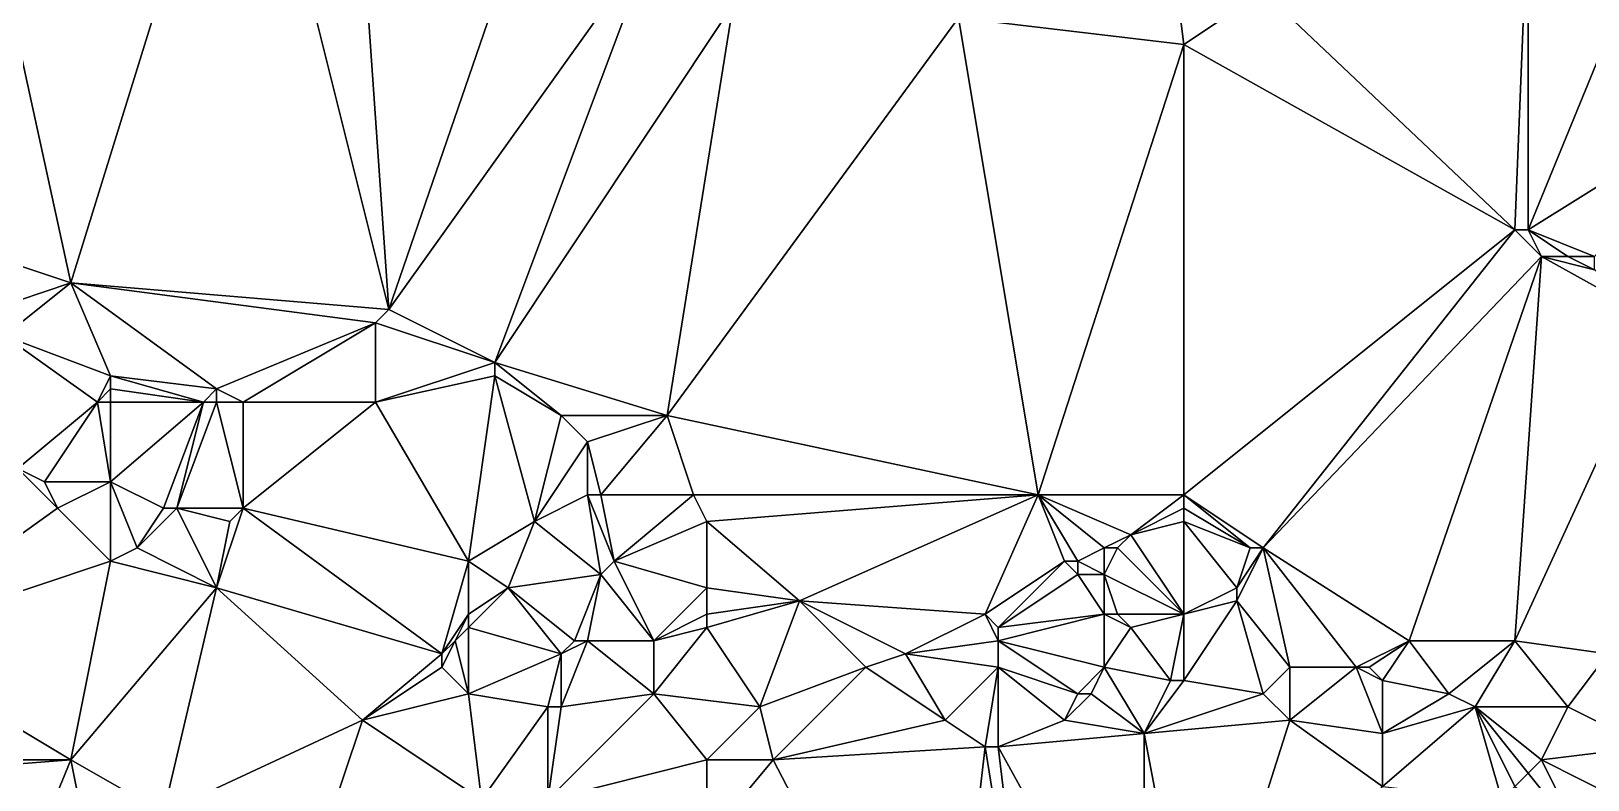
# Model space of a CAD drawing. Extents: x 2679276 to 2679656, y 1246784 to 1247152.
# Drawn here: x 2679311.8 to 2679370.5, y 1246825 to 1246853.2 of the extents above; entities that cross this region are included whole.
import ezdxf

# ---------------------------------------------------------------- set-up
doc = ezdxf.new("R2010")
doc.units = 0

msp = doc.modelspace()

# ---------------------------------------------------------------- linework, layer by layer
for points in [[(2679309.75, 1246859.75, 483.401), (2679313.25, 1246843.75, 483.006), (2679319.75, 1246864.75, 482.343)], [(2679313.25, 1246843.75, 483.006), (2679325.25, 1246842.75, 482.026), (2679319.75, 1246864.75, 482.343)], [(2679323.75, 1246864.25, 482.47), (2679319.75, 1246864.75, 482.343), (2679325.25, 1246842.75, 482.026)], [(2679323.75, 1246864.25, 482.47), (2679325.25, 1246842.75, 482.026), (2679330.75, 1246858.75, 482.105)], [(2679313.25, 1246843.75, 483.006), (2679309.75, 1246859.75, 483.401), (2679302.75, 1246847.25, 483.565)], [(2679325.25, 1246842.75, 482.026), (2679335.25, 1246856.75, 481.838), (2679330.75, 1246858.75, 482.105)], [(2679367.75, 1246845.75, 479.766), (2679368.25, 1246858.25, 478.726), (2679358.25, 1246854.75, 479.692)], [(2679368.25, 1246845.75, 479.728), (2679368.25, 1246858.25, 478.726), (2679367.75, 1246845.75, 479.766)], [(2679368.25, 1246858.25, 478.726), (2679368.25, 1246845.75, 479.728), (2679372.75, 1246856.75, 478.38)], [(2679325.25, 1246842.75, 482.026), (2679329.25, 1246840.75, 481.806), (2679335.25, 1246856.75, 481.838)], [(2679338.25, 1246854.25, 481.639), (2679335.25, 1246856.75, 481.838), (2679329.25, 1246840.75, 481.806)], [(2679346.75, 1246853.75, 481.098), (2679355.25, 1246852.75, 480.471), (2679354.75, 1246856.75, 480.507)], [(2679355.25, 1246852.75, 480.471), (2679358.25, 1246854.75, 479.692), (2679354.75, 1246856.75, 480.507)], [(2679372.75, 1246856.75, 478.38), (2679368.25, 1246845.75, 479.728), (2679376.25, 1246850.75, 477.988)], [(2679338.25, 1246854.25, 481.639), (2679329.25, 1246840.75, 481.806), (2679335.75, 1246838.75, 480.795)], [(2679338.25, 1246854.25, 481.639), (2679335.75, 1246838.75, 480.795), (2679346.75, 1246853.75, 481.098)], [(2679355.25, 1246852.75, 480.471), (2679367.75, 1246845.75, 479.766), (2679358.25, 1246854.75, 479.692)], [(2679346.75, 1246853.75, 481.098), (2679335.75, 1246838.75, 480.795), (2679349.75, 1246835.75, 480.307)], [(2679355.25, 1246852.75, 480.471), (2679346.75, 1246853.75, 481.098), (2679349.75, 1246835.75, 480.307)], [(2679355.25, 1246852.75, 480.471), (2679349.75, 1246835.75, 480.307), (2679355.25, 1246835.75, 479.975)], [(2679367.75, 1246845.75, 479.766), (2679355.25, 1246852.75, 480.471), (2679355.25, 1246835.75, 479.975)], [(2679368.25, 1246845.75, 479.728), (2679370.75, 1246844.75, 479.538), (2679376.25, 1246850.75, 477.988)], [(2679313.25, 1246843.75, 483.006), (2679302.75, 1246847.25, 483.565), (2679310.25, 1246842.75, 483.652)], [(2679367.75, 1246845.75, 479.766), (2679355.25, 1246835.75, 479.975), (2679358.25, 1246833.75, 479.783)], [(2679367.75, 1246845.75, 479.766), (2679358.25, 1246833.75, 479.783), (2679368.75, 1246844.75, 479.691)], [(2679367.75, 1246845.75, 479.766), (2679368.75, 1246844.75, 479.691), (2679368.25, 1246845.75, 479.728)], [(2679369.75, 1246844.75, 479.621), (2679370.75, 1246844.75, 479.538), (2679368.25, 1246845.75, 479.728)], [(2679369.75, 1246844.75, 479.621), (2679368.25, 1246845.75, 479.728), (2679368.75, 1246844.75, 479.691)], [(2679363.75, 1246830.25, 479.432), (2679368.75, 1246844.75, 479.691), (2679358.25, 1246833.75, 479.783)], [(2679363.75, 1246830.25, 479.432), (2679367.75, 1246830.25, 479.115), (2679368.75, 1246844.75, 479.691)], [(2679367.75, 1246830.25, 479.115), (2679373.25, 1246842.25, 479.377), (2679368.75, 1246844.75, 479.691)], [(2679369.75, 1246844.75, 479.621), (2679368.75, 1246844.75, 479.691), (2679370.75, 1246844.25, 479.544)], [(2679370.75, 1246844.25, 479.544), (2679368.75, 1246844.75, 479.691), (2679373.25, 1246842.25, 479.377)], [(2679369.75, 1246844.75, 479.621), (2679370.75, 1246844.25, 479.544), (2679370.75, 1246844.75, 479.538)], [(2679310.75, 1246841.75, 484.043), (2679313.25, 1246843.75, 483.006), (2679310.25, 1246842.75, 483.652)], [(2679313.25, 1246843.75, 483.006), (2679310.75, 1246841.75, 484.043), (2679314.75, 1246840.25, 484.426)], [(2679324.75, 1246842.25, 482.162), (2679313.25, 1246843.75, 483.006), (2679318.75, 1246839.75, 484.629)], [(2679313.25, 1246843.75, 483.006), (2679314.75, 1246840.25, 484.426), (2679318.75, 1246839.75, 484.629)], [(2679325.25, 1246842.75, 482.026), (2679313.25, 1246843.75, 483.006), (2679324.75, 1246842.25, 482.162)], [(2679325.25, 1246842.75, 482.026), (2679324.75, 1246842.25, 482.162), (2679329.25, 1246840.75, 481.806)], [(2679318.75, 1246839.75, 484.629), (2679319.75, 1246839.25, 484.722), (2679324.75, 1246842.25, 482.162)], [(2679324.75, 1246839.25, 483.392), (2679324.75, 1246842.25, 482.162), (2679319.75, 1246839.25, 484.722)], [(2679324.75, 1246842.25, 482.162), (2679324.75, 1246839.25, 483.392), (2679329.25, 1246840.75, 481.806)], [(2679367.75, 1246830.25, 479.115), (2679371.25, 1246829.75, 478.875), (2679373.25, 1246842.25, 479.377)], [(2679310.75, 1246841.75, 484.043), (2679311.25, 1246836.75, 486.645), (2679314.25, 1246839.25, 485.025)], [(2679310.75, 1246841.75, 484.043), (2679314.25, 1246839.25, 485.025), (2679314.75, 1246840.25, 484.426)], [(2679329.25, 1246840.25, 481.862), (2679329.25, 1246840.75, 481.806), (2679324.75, 1246839.25, 483.392)], [(2679329.25, 1246840.75, 481.806), (2679329.25, 1246840.25, 481.862), (2679331.75, 1246838.75, 481.801)], [(2679331.75, 1246838.75, 481.801), (2679335.75, 1246838.75, 480.795), (2679329.25, 1246840.75, 481.806)], [(2679314.75, 1246839.75, 484.715), (2679314.75, 1246840.25, 484.426), (2679314.25, 1246839.25, 485.025)], [(2679314.75, 1246839.75, 484.715), (2679318.25, 1246839.25, 485.055), (2679314.75, 1246840.25, 484.426)], [(2679318.25, 1246839.25, 485.055), (2679318.75, 1246839.75, 484.629), (2679314.75, 1246840.25, 484.426)], [(2679328.25, 1246833.25, 485.278), (2679329.25, 1246840.25, 481.862), (2679324.75, 1246839.25, 483.392)], [(2679329.25, 1246840.25, 481.862), (2679328.25, 1246833.25, 485.278), (2679330.75, 1246834.75, 483.268)], [(2679329.25, 1246840.25, 481.862), (2679330.75, 1246834.75, 483.268), (2679331.75, 1246838.75, 481.801)], [(2679314.75, 1246839.25, 485.016), (2679314.75, 1246839.75, 484.715), (2679314.25, 1246839.25, 485.025)], [(2679314.75, 1246839.75, 484.715), (2679314.75, 1246839.25, 485.016), (2679318.25, 1246839.25, 485.055)], [(2679318.75, 1246839.75, 484.629), (2679318.25, 1246839.25, 485.055), (2679318.75, 1246839.25, 484.972)], [(2679318.75, 1246839.75, 484.629), (2679318.75, 1246839.25, 484.972), (2679319.75, 1246839.25, 484.722)], [(2679314.25, 1246839.25, 485.025), (2679311.25, 1246836.75, 486.645), (2679312.25, 1246836.25, 486.784)], [(2679312.25, 1246836.25, 486.784), (2679314.75, 1246836.25, 487.105), (2679314.25, 1246839.25, 485.025)], [(2679314.75, 1246839.25, 485.016), (2679314.25, 1246839.25, 485.025), (2679314.75, 1246836.25, 487.105)], [(2679314.75, 1246839.25, 485.016), (2679314.75, 1246836.25, 487.105), (2679318.25, 1246839.25, 485.055)], [(2679316.75, 1246835.25, 488.033), (2679318.25, 1246839.25, 485.055), (2679314.75, 1246836.25, 487.105)], [(2679317.25, 1246835.25, 487.994), (2679318.25, 1246839.25, 485.055), (2679316.75, 1246835.25, 488.033)], [(2679318.25, 1246839.25, 485.055), (2679317.25, 1246835.25, 487.994), (2679318.75, 1246839.25, 484.972)], [(2679317.25, 1246835.25, 487.994), (2679319.75, 1246835.25, 487.239), (2679318.75, 1246839.25, 484.972)], [(2679319.75, 1246839.25, 484.722), (2679318.75, 1246839.25, 484.972), (2679319.75, 1246835.25, 487.239)], [(2679324.75, 1246839.25, 483.392), (2679319.75, 1246835.25, 487.239), (2679328.25, 1246833.25, 485.278)], [(2679324.75, 1246839.25, 483.392), (2679319.75, 1246839.25, 484.722), (2679319.75, 1246835.25, 487.239)], [(2679331.75, 1246838.75, 481.801), (2679330.75, 1246834.75, 483.268), (2679332.75, 1246837.75, 481.715)], [(2679335.75, 1246838.75, 480.795), (2679331.75, 1246838.75, 481.801), (2679332.75, 1246837.75, 481.715)], [(2679333.25, 1246835.75, 481.837), (2679335.75, 1246838.75, 480.795), (2679332.75, 1246837.75, 481.715)], [(2679336.75, 1246835.75, 480.475), (2679335.75, 1246838.75, 480.795), (2679333.25, 1246835.75, 481.837)], [(2679336.75, 1246835.75, 480.475), (2679349.75, 1246835.75, 480.307), (2679335.75, 1246838.75, 480.795)], [(2679332.75, 1246835.75, 482.062), (2679332.75, 1246837.75, 481.715), (2679330.75, 1246834.75, 483.268)], [(2679333.25, 1246835.75, 481.837), (2679332.75, 1246837.75, 481.715), (2679332.75, 1246835.75, 482.062)], [(2679312.75, 1246835.25, 487.262), (2679311.25, 1246836.75, 486.645), (2679305.75, 1246830.25, 488.279)], [(2679311.25, 1246836.75, 486.645), (2679312.75, 1246835.25, 487.262), (2679312.25, 1246836.25, 486.784)], [(2679312.75, 1246835.25, 487.262), (2679314.75, 1246836.25, 487.105), (2679312.25, 1246836.25, 486.784)], [(2679312.75, 1246835.25, 487.262), (2679314.75, 1246833.25, 488.446), (2679314.75, 1246836.25, 487.105)], [(2679316.75, 1246835.25, 488.033), (2679314.75, 1246836.25, 487.105), (2679315.75, 1246833.75, 488.508)], [(2679315.75, 1246833.75, 488.508), (2679314.75, 1246836.25, 487.105), (2679314.75, 1246833.25, 488.446)], [(2679332.75, 1246835.75, 482.062), (2679330.75, 1246834.75, 483.268), (2679333.25, 1246832.75, 482.425)], [(2679333.25, 1246832.75, 482.425), (2679333.75, 1246833.25, 482.061), (2679332.75, 1246835.75, 482.062)], [(2679333.25, 1246835.75, 481.837), (2679332.75, 1246835.75, 482.062), (2679333.75, 1246833.25, 482.061)], [(2679333.25, 1246835.75, 481.837), (2679333.75, 1246833.25, 482.061), (2679336.75, 1246835.75, 480.475)], [(2679337.25, 1246834.75, 480.498), (2679336.75, 1246835.75, 480.475), (2679333.75, 1246833.25, 482.061)], [(2679336.75, 1246835.75, 480.475), (2679337.25, 1246834.75, 480.498), (2679349.75, 1246835.75, 480.307)], [(2679337.25, 1246834.75, 480.498), (2679340.75, 1246831.75, 480.989), (2679349.75, 1246835.75, 480.307)], [(2679347.75, 1246831.25, 480.537), (2679349.75, 1246835.75, 480.307), (2679340.75, 1246831.75, 480.989)], [(2679349.75, 1246835.75, 480.307), (2679347.75, 1246831.25, 480.537), (2679350.75, 1246833.25, 480.691)], [(2679349.75, 1246835.75, 480.307), (2679352.25, 1246833.75, 480.745), (2679353.25, 1246834.25, 480.504)], [(2679350.75, 1246833.25, 480.691), (2679351.25, 1246833.25, 480.802), (2679349.75, 1246835.75, 480.307)], [(2679355.25, 1246835.75, 479.975), (2679349.75, 1246835.75, 480.307), (2679353.25, 1246834.25, 480.504)], [(2679349.75, 1246835.75, 480.307), (2679351.25, 1246833.25, 480.802), (2679352.25, 1246833.75, 480.745)], [(2679355.25, 1246835.75, 479.975), (2679353.25, 1246834.25, 480.504), (2679355.25, 1246835.25, 480.006)], [(2679355.25, 1246835.25, 480.006), (2679357.75, 1246833.75, 479.83), (2679355.25, 1246835.75, 479.975)], [(2679358.25, 1246833.75, 479.783), (2679355.25, 1246835.75, 479.975), (2679357.75, 1246833.75, 479.83)], [(2679312.75, 1246835.25, 487.262), (2679305.75, 1246830.25, 488.279), (2679314.75, 1246833.25, 488.446)], [(2679316.75, 1246835.25, 488.033), (2679315.75, 1246833.75, 488.508), (2679317.25, 1246835.25, 487.994)], [(2679318.75, 1246832.25, 488.64), (2679317.25, 1246835.25, 487.994), (2679315.75, 1246833.75, 488.508)], [(2679317.25, 1246835.25, 487.994), (2679318.75, 1246832.25, 488.64), (2679319.25, 1246834.75, 487.711)], [(2679319.75, 1246835.25, 487.239), (2679317.25, 1246835.25, 487.994), (2679319.25, 1246834.75, 487.711)], [(2679318.75, 1246832.25, 488.64), (2679319.75, 1246835.25, 487.239), (2679319.25, 1246834.75, 487.711)], [(2679318.75, 1246832.25, 488.64), (2679327.25, 1246829.75, 486.715), (2679319.75, 1246835.25, 487.239)], [(2679328.25, 1246833.25, 485.278), (2679319.75, 1246835.25, 487.239), (2679327.25, 1246829.75, 486.715)], [(2679355.25, 1246835.25, 480.006), (2679353.25, 1246834.25, 480.504), (2679355.25, 1246834.75, 480.063)], [(2679355.25, 1246834.75, 480.063), (2679357.75, 1246833.75, 479.83), (2679355.25, 1246835.25, 480.006)], [(2679330.75, 1246834.75, 483.268), (2679328.25, 1246833.25, 485.278), (2679329.75, 1246832.25, 484.839)], [(2679330.75, 1246834.75, 483.268), (2679329.75, 1246832.25, 484.839), (2679333.25, 1246832.75, 482.425)], [(2679337.25, 1246834.75, 480.498), (2679333.75, 1246833.25, 482.061), (2679337.25, 1246832.25, 481.061)], [(2679337.25, 1246832.25, 481.061), (2679340.75, 1246831.75, 480.989), (2679337.25, 1246834.75, 480.498)], [(2679352.75, 1246833.75, 480.765), (2679353.25, 1246834.25, 480.504), (2679352.25, 1246833.75, 480.745)], [(2679352.75, 1246833.75, 480.765), (2679355.25, 1246831.25, 481.847), (2679353.25, 1246834.25, 480.504)], [(2679355.25, 1246834.75, 480.063), (2679353.25, 1246834.25, 480.504), (2679355.25, 1246831.25, 481.847)], [(2679357.75, 1246833.75, 479.83), (2679355.25, 1246834.75, 480.063), (2679357.25, 1246832.25, 480.272)], [(2679355.25, 1246834.75, 480.063), (2679355.25, 1246831.25, 481.847), (2679357.25, 1246832.25, 480.272)], [(2679314.75, 1246833.25, 488.446), (2679318.75, 1246832.25, 488.64), (2679315.75, 1246833.75, 488.508)], [(2679351.25, 1246833.25, 480.802), (2679352.25, 1246832.75, 481.271), (2679352.25, 1246833.75, 480.745)], [(2679352.75, 1246833.75, 480.765), (2679352.25, 1246833.75, 480.745), (2679352.25, 1246832.75, 481.271)], [(2679352.25, 1246832.75, 481.271), (2679355.25, 1246831.25, 481.847), (2679352.75, 1246833.75, 480.765)], [(2679357.75, 1246833.75, 479.83), (2679357.25, 1246832.25, 480.272), (2679358.25, 1246833.75, 479.783)], [(2679357.25, 1246831.75, 480.505), (2679358.25, 1246833.75, 479.783), (2679357.25, 1246832.25, 480.272)], [(2679357.25, 1246831.75, 480.505), (2679359.25, 1246829.25, 481.585), (2679358.25, 1246833.75, 479.783)], [(2679363.75, 1246830.25, 479.432), (2679358.25, 1246833.75, 479.783), (2679361.75, 1246829.25, 480.186)], [(2679361.75, 1246829.25, 480.186), (2679358.25, 1246833.75, 479.783), (2679359.25, 1246829.25, 481.585)], [(2679314.75, 1246833.25, 488.446), (2679305.75, 1246830.25, 488.279), (2679313.25, 1246825.75, 489.785)], [(2679314.75, 1246833.25, 488.446), (2679313.25, 1246825.75, 489.785), (2679318.75, 1246832.25, 488.64)], [(2679328.25, 1246831.25, 485.972), (2679328.25, 1246833.25, 485.278), (2679327.25, 1246829.75, 486.715)], [(2679328.25, 1246831.25, 485.972), (2679329.75, 1246832.25, 484.839), (2679328.25, 1246833.25, 485.278)], [(2679333.25, 1246832.75, 482.425), (2679335.25, 1246830.25, 482.22), (2679333.75, 1246833.25, 482.061)], [(2679337.25, 1246832.25, 481.061), (2679333.75, 1246833.25, 482.061), (2679335.25, 1246830.25, 482.22)], [(2679347.75, 1246831.25, 480.537), (2679348.25, 1246830.75, 480.703), (2679350.75, 1246833.25, 480.691)], [(2679350.75, 1246833.25, 480.691), (2679348.25, 1246830.75, 480.703), (2679351.25, 1246832.75, 481.007)], [(2679350.75, 1246833.25, 480.691), (2679351.25, 1246832.75, 481.007), (2679351.25, 1246833.25, 480.802)], [(2679351.25, 1246832.75, 481.007), (2679352.25, 1246832.75, 481.271), (2679351.25, 1246833.25, 480.802)], [(2679332.25, 1246830.25, 483.05), (2679333.25, 1246832.75, 482.425), (2679329.75, 1246832.25, 484.839)], [(2679332.75, 1246830.25, 482.852), (2679333.25, 1246832.75, 482.425), (2679332.25, 1246830.25, 483.05)], [(2679332.75, 1246830.25, 482.852), (2679335.25, 1246830.25, 482.22), (2679333.25, 1246832.75, 482.425)], [(2679351.25, 1246832.75, 481.007), (2679348.25, 1246830.75, 480.703), (2679352.25, 1246831.25, 482.152)], [(2679351.25, 1246832.75, 481.007), (2679352.25, 1246831.25, 482.152), (2679352.25, 1246832.75, 481.271)], [(2679352.75, 1246831.25, 482.29), (2679352.25, 1246832.75, 481.271), (2679352.25, 1246831.25, 482.152)], [(2679352.75, 1246831.25, 482.29), (2679355.25, 1246831.25, 481.847), (2679352.25, 1246832.75, 481.271)], [(2679316.75, 1246823.75, 489.643), (2679318.75, 1246832.25, 488.64), (2679313.25, 1246825.75, 489.785)], [(2679318.75, 1246832.25, 488.64), (2679316.75, 1246823.75, 489.643), (2679324.25, 1246827.25, 487.765)], [(2679318.75, 1246832.25, 488.64), (2679324.25, 1246827.25, 487.765), (2679327.25, 1246829.75, 486.715)], [(2679329.75, 1246832.25, 484.839), (2679328.25, 1246830.75, 486.075), (2679331.75, 1246829.75, 483.288)], [(2679328.25, 1246831.25, 485.972), (2679328.25, 1246830.75, 486.075), (2679329.75, 1246832.25, 484.839)], [(2679329.75, 1246832.25, 484.839), (2679331.75, 1246829.75, 483.288), (2679332.25, 1246830.25, 483.05)], [(2679335.25, 1246830.25, 482.22), (2679337.25, 1246831.25, 481.468), (2679337.25, 1246832.25, 481.061)], [(2679337.25, 1246832.25, 481.061), (2679337.25, 1246831.25, 481.468), (2679340.75, 1246831.75, 480.989)], [(2679357.25, 1246831.75, 480.505), (2679357.25, 1246832.25, 480.272), (2679355.25, 1246831.25, 481.847)], [(2679340.75, 1246831.75, 480.989), (2679337.25, 1246830.75, 481.713), (2679339.25, 1246827.75, 483.342)], [(2679337.25, 1246831.25, 481.468), (2679337.25, 1246830.75, 481.713), (2679340.75, 1246831.75, 480.989)], [(2679340.75, 1246831.75, 480.989), (2679339.25, 1246827.75, 483.342), (2679343.25, 1246829.25, 482.582)], [(2679343.25, 1246829.25, 482.582), (2679344.75, 1246829.75, 482.089), (2679340.75, 1246831.75, 480.989)], [(2679347.75, 1246831.25, 480.537), (2679340.75, 1246831.75, 480.989), (2679344.75, 1246829.75, 482.089)], [(2679358.25, 1246828.25, 482.582), (2679357.25, 1246831.75, 480.505), (2679355.25, 1246828.75, 483.08)], [(2679355.25, 1246831.25, 481.847), (2679355.25, 1246828.75, 483.08), (2679357.25, 1246831.75, 480.505)], [(2679357.25, 1246831.75, 480.505), (2679358.25, 1246828.25, 482.582), (2679359.25, 1246829.25, 481.585)], [(2679327.75, 1246830.25, 486.414), (2679328.25, 1246831.25, 485.972), (2679327.25, 1246829.75, 486.715)], [(2679328.25, 1246830.75, 486.075), (2679328.25, 1246831.25, 485.972), (2679327.75, 1246830.25, 486.414)], [(2679327.75, 1246830.25, 486.414), (2679328.25, 1246828.25, 486.279), (2679328.25, 1246830.75, 486.075)], [(2679328.25, 1246830.75, 486.075), (2679328.25, 1246828.25, 486.279), (2679331.75, 1246829.75, 483.288)], [(2679337.25, 1246831.25, 481.468), (2679335.25, 1246830.25, 482.22), (2679337.25, 1246830.75, 481.713)], [(2679335.25, 1246828.25, 483.194), (2679337.25, 1246830.75, 481.713), (2679335.25, 1246830.25, 482.22)], [(2679337.25, 1246830.75, 481.713), (2679335.25, 1246828.25, 483.194), (2679339.25, 1246827.75, 483.342)], [(2679347.75, 1246831.25, 480.537), (2679344.75, 1246829.75, 482.089), (2679348.25, 1246830.25, 480.934)], [(2679348.25, 1246830.75, 480.703), (2679347.75, 1246831.25, 480.537), (2679348.25, 1246830.25, 480.934)], [(2679352.25, 1246831.25, 482.152), (2679348.25, 1246830.25, 480.934), (2679352.25, 1246829.25, 482.996)], [(2679348.25, 1246830.75, 480.703), (2679348.25, 1246830.25, 480.934), (2679352.25, 1246831.25, 482.152)], [(2679352.75, 1246831.25, 482.29), (2679352.25, 1246831.25, 482.152), (2679353.25, 1246830.75, 482.623)], [(2679353.25, 1246830.75, 482.623), (2679352.25, 1246831.25, 482.152), (2679352.25, 1246829.25, 482.996)], [(2679354.75, 1246828.75, 483.165), (2679353.25, 1246830.75, 482.623), (2679352.25, 1246829.25, 482.996)], [(2679353.25, 1246830.75, 482.623), (2679355.25, 1246831.25, 481.847), (2679352.75, 1246831.25, 482.29)], [(2679353.25, 1246830.75, 482.623), (2679354.75, 1246828.75, 483.165), (2679355.25, 1246831.25, 481.847)], [(2679355.25, 1246828.75, 483.08), (2679355.25, 1246831.25, 481.847), (2679354.75, 1246828.75, 483.165)], [(2679306.75, 1246825.75, 489.667), (2679313.25, 1246825.75, 489.785), (2679305.75, 1246830.25, 488.279)], [(2679328.25, 1246828.25, 486.279), (2679327.75, 1246830.25, 486.414), (2679327.25, 1246829.25, 486.77)], [(2679327.25, 1246829.25, 486.77), (2679327.75, 1246830.25, 486.414), (2679327.25, 1246829.75, 486.715)], [(2679331.75, 1246829.75, 483.288), (2679332.75, 1246830.25, 482.852), (2679332.25, 1246830.25, 483.05)], [(2679335.25, 1246828.25, 483.194), (2679332.75, 1246830.25, 482.852), (2679331.75, 1246827.75, 483.653)], [(2679331.75, 1246829.75, 483.288), (2679331.75, 1246827.75, 483.653), (2679332.75, 1246830.25, 482.852)], [(2679332.75, 1246830.25, 482.852), (2679335.25, 1246828.25, 483.194), (2679335.25, 1246830.25, 482.22)], [(2679348.25, 1246829.25, 481.589), (2679348.25, 1246830.25, 480.934), (2679344.75, 1246829.75, 482.089)], [(2679348.25, 1246829.25, 481.589), (2679351.25, 1246828.25, 483.119), (2679348.25, 1246830.25, 480.934)], [(2679352.25, 1246829.25, 482.996), (2679348.25, 1246830.25, 480.934), (2679351.25, 1246828.25, 483.119)], [(2679363.75, 1246830.25, 479.432), (2679361.75, 1246829.25, 480.186), (2679362.25, 1246829.25, 480.013)], [(2679362.75, 1246828.75, 480.208), (2679363.75, 1246830.25, 479.432), (2679362.25, 1246829.25, 480.013)], [(2679363.75, 1246830.25, 479.432), (2679362.75, 1246828.75, 480.208), (2679365.25, 1246828.25, 479.917)], [(2679363.75, 1246830.25, 479.432), (2679365.25, 1246828.25, 479.917), (2679367.75, 1246830.25, 479.115)], [(2679366.25, 1246827.75, 480.062), (2679367.75, 1246830.25, 479.115), (2679365.25, 1246828.25, 479.917)], [(2679367.75, 1246830.25, 479.115), (2679366.25, 1246827.75, 480.062), (2679369.75, 1246827.75, 479.766)], [(2679367.75, 1246830.25, 479.115), (2679369.75, 1246827.75, 479.766), (2679371.25, 1246829.75, 478.875)], [(2679327.25, 1246829.25, 486.77), (2679327.25, 1246829.75, 486.715), (2679324.25, 1246827.25, 487.765)], [(2679331.25, 1246827.75, 483.819), (2679331.75, 1246829.75, 483.288), (2679328.25, 1246828.25, 486.279)], [(2679331.75, 1246827.75, 483.653), (2679331.75, 1246829.75, 483.288), (2679331.25, 1246827.75, 483.819)], [(2679343.25, 1246829.25, 482.582), (2679346.25, 1246827.25, 483.587), (2679344.75, 1246829.75, 482.089)], [(2679346.25, 1246827.25, 483.587), (2679348.25, 1246829.25, 481.589), (2679344.75, 1246829.75, 482.089)], [(2679369.75, 1246827.75, 479.766), (2679372.75, 1246826.25, 478.937), (2679371.25, 1246829.75, 478.875)], [(2679327.25, 1246829.25, 486.77), (2679324.25, 1246827.25, 487.765), (2679328.25, 1246828.25, 486.279)], [(2679339.75, 1246825.75, 484.305), (2679343.25, 1246829.25, 482.582), (2679339.25, 1246827.75, 483.342)], [(2679339.75, 1246825.75, 484.305), (2679346.25, 1246827.25, 483.587), (2679343.25, 1246829.25, 482.582)], [(2679347.75, 1246826.25, 483.866), (2679348.25, 1246829.25, 481.589), (2679346.25, 1246827.25, 483.587)], [(2679347.75, 1246826.25, 483.866), (2679348.25, 1246826.25, 483.831), (2679348.25, 1246829.25, 481.589)], [(2679348.25, 1246829.25, 481.589), (2679348.25, 1246826.25, 483.831), (2679350.75, 1246827.25, 483.467)], [(2679348.25, 1246829.25, 481.589), (2679350.75, 1246827.25, 483.467), (2679351.25, 1246828.25, 483.119)], [(2679352.25, 1246829.25, 482.996), (2679351.25, 1246828.25, 483.119), (2679351.75, 1246828.25, 483.233)], [(2679353.75, 1246826.75, 483.662), (2679352.25, 1246829.25, 482.996), (2679351.75, 1246828.25, 483.233)], [(2679354.75, 1246828.75, 483.165), (2679352.25, 1246829.25, 482.996), (2679353.75, 1246826.75, 483.662)], [(2679358.25, 1246828.25, 482.582), (2679359.25, 1246827.25, 482.725), (2679359.25, 1246829.25, 481.585)], [(2679359.25, 1246827.25, 482.725), (2679362.75, 1246826.75, 482.045), (2679361.75, 1246829.25, 480.186)], [(2679361.75, 1246829.25, 480.186), (2679359.25, 1246829.25, 481.585), (2679359.25, 1246827.25, 482.725)], [(2679361.75, 1246829.25, 480.186), (2679362.75, 1246828.75, 480.208), (2679362.25, 1246829.25, 480.013)], [(2679362.75, 1246828.75, 480.208), (2679361.75, 1246829.25, 480.186), (2679362.75, 1246826.75, 482.045)], [(2679355.25, 1246828.75, 483.08), (2679354.75, 1246828.75, 483.165), (2679353.75, 1246826.75, 483.662)], [(2679355.25, 1246828.75, 483.08), (2679353.75, 1246826.75, 483.662), (2679358.25, 1246828.25, 482.582)], [(2679362.75, 1246828.75, 480.208), (2679362.75, 1246826.75, 482.045), (2679365.25, 1246828.25, 479.917)], [(2679328.25, 1246828.25, 486.279), (2679324.25, 1246827.25, 487.765), (2679328.75, 1246824.25, 485.688)], [(2679328.25, 1246828.25, 486.279), (2679328.75, 1246824.25, 485.688), (2679331.25, 1246827.75, 483.819)], [(2679331.25, 1246827.75, 483.819), (2679328.75, 1246824.25, 485.688), (2679331.25, 1246824.25, 485.174)], [(2679331.75, 1246827.75, 483.653), (2679331.25, 1246824.25, 485.174), (2679335.25, 1246828.25, 483.194)], [(2679335.25, 1246828.25, 483.194), (2679331.25, 1246824.25, 485.174), (2679337.25, 1246825.75, 484.39)], [(2679331.75, 1246827.75, 483.653), (2679331.25, 1246827.75, 483.819), (2679331.25, 1246824.25, 485.174)], [(2679337.25, 1246825.75, 484.39), (2679339.25, 1246827.75, 483.342), (2679335.25, 1246828.25, 483.194)], [(2679339.75, 1246825.75, 484.305), (2679339.25, 1246827.75, 483.342), (2679337.25, 1246825.75, 484.39)], [(2679353.75, 1246826.75, 483.662), (2679351.75, 1246828.25, 483.233), (2679350.75, 1246827.25, 483.467)], [(2679351.25, 1246828.25, 483.119), (2679350.75, 1246827.25, 483.467), (2679351.75, 1246828.25, 483.233)], [(2679359.25, 1246827.25, 482.725), (2679358.25, 1246828.25, 482.582), (2679353.75, 1246826.75, 483.662)], [(2679366.25, 1246827.75, 480.062), (2679365.25, 1246828.25, 479.917), (2679362.75, 1246826.75, 482.045)], [(2679362.75, 1246826.75, 482.045), (2679362.75, 1246824.75, 482.743), (2679366.25, 1246827.75, 480.062)], [(2679367.25, 1246824.25, 482.162), (2679366.25, 1246827.75, 480.062), (2679362.75, 1246824.75, 482.743)], [(2679368.25, 1246825.25, 481.543), (2679366.25, 1246827.75, 480.062), (2679367.75, 1246824.75, 481.887)], [(2679368.25, 1246825.25, 481.543), (2679368.75, 1246825.75, 481.163), (2679366.25, 1246827.75, 480.062)], [(2679368.75, 1246825.75, 481.163), (2679369.75, 1246827.75, 479.766), (2679366.25, 1246827.75, 480.062)], [(2679367.75, 1246824.75, 481.887), (2679366.25, 1246827.75, 480.062), (2679367.25, 1246824.25, 482.162)], [(2679368.75, 1246825.75, 481.163), (2679372.75, 1246826.25, 478.937), (2679369.75, 1246827.75, 479.766)], [(2679322.75, 1246822.75, 488.286), (2679324.25, 1246827.25, 487.765), (2679316.75, 1246823.75, 489.643)], [(2679322.75, 1246822.75, 488.286), (2679328.75, 1246824.25, 485.688), (2679324.25, 1246827.25, 487.765)], [(2679346.25, 1246827.25, 483.587), (2679339.75, 1246825.75, 484.305), (2679347.75, 1246826.25, 483.866)], [(2679348.25, 1246826.25, 483.831), (2679353.75, 1246826.75, 483.662), (2679350.75, 1246827.25, 483.467)], [(2679359.25, 1246827.25, 482.725), (2679353.75, 1246826.75, 483.662), (2679355.75, 1246816.25, 485.958)], [(2679359.25, 1246827.25, 482.725), (2679355.75, 1246816.25, 485.958), (2679362.75, 1246824.75, 482.743)], [(2679359.25, 1246827.25, 482.725), (2679362.75, 1246824.75, 482.743), (2679362.75, 1246826.75, 482.045)], [(2679353.75, 1246826.75, 483.662), (2679348.25, 1246826.25, 483.831), (2679353.75, 1246816.25, 486.231)], [(2679353.75, 1246816.25, 486.231), (2679355.75, 1246816.25, 485.958), (2679353.75, 1246826.75, 483.662)], [(2679347.75, 1246826.25, 483.866), (2679339.75, 1246825.75, 484.305), (2679346.25, 1246813.25, 487.758)], [(2679346.25, 1246813.25, 487.758), (2679349.75, 1246813.75, 486.929), (2679347.75, 1246826.25, 483.866)], [(2679348.25, 1246826.25, 483.831), (2679347.75, 1246826.25, 483.866), (2679349.75, 1246813.75, 486.929)], [(2679349.75, 1246813.75, 486.929), (2679353.75, 1246816.25, 486.231), (2679348.25, 1246826.25, 483.831)], [(2679372.75, 1246826.25, 478.937), (2679368.75, 1246825.75, 481.163), (2679371.75, 1246824.25, 479.993)], [(2679306.75, 1246825.75, 489.667), (2679306.75, 1246825.25, 489.752), (2679313.25, 1246825.75, 489.785)], [(2679306.75, 1246825.25, 489.752), (2679309.75, 1246817.25, 489.842), (2679313.25, 1246825.75, 489.785)], [(2679314.75, 1246818.25, 490.007), (2679313.25, 1246825.75, 489.785), (2679309.75, 1246817.25, 489.842)], [(2679316.75, 1246823.75, 489.643), (2679313.25, 1246825.75, 489.785), (2679314.75, 1246818.25, 490.007)], [(2679337.25, 1246822.75, 485.129), (2679337.25, 1246825.75, 484.39), (2679331.25, 1246824.25, 485.174)], [(2679337.25, 1246822.75, 485.129), (2679339.75, 1246825.75, 484.305), (2679337.25, 1246825.75, 484.39)], [(2679337.25, 1246822.75, 485.129), (2679346.25, 1246813.25, 487.758), (2679339.75, 1246825.75, 484.305)], [(2679368.25, 1246825.25, 481.543), (2679370.25, 1246822.75, 481.593), (2679368.75, 1246825.75, 481.163)], [(2679371.75, 1246824.25, 479.993), (2679368.75, 1246825.75, 481.163), (2679370.25, 1246822.75, 481.593)], [(2679367.75, 1246824.75, 481.887), (2679370.25, 1246822.75, 481.593), (2679368.25, 1246825.25, 481.543)]]:
    msp.add_3dface(points)

doc.saveas('drawing.dxf')
